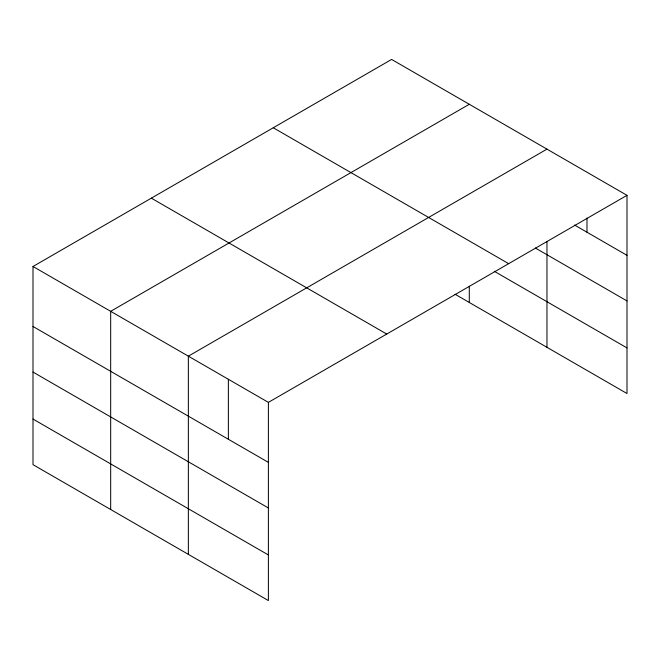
<?xml version="1.0" encoding="UTF-8"?>
<svg xmlns="http://www.w3.org/2000/svg" width="660" height="660" viewBox="0 0 660 660"><rect width="100%" height="100%" fill="white"/><g stroke="black" fill="none" stroke-linecap="round" stroke-linejoin="round"><path stroke-width="0.99" d="M33 266.483L268.389 402.377L268.389 600.567L33 464.665L33 266.483L391.611 59.433L627 195.335L627 393.517L455.004 294.22M469.293 104.28L110.674 311.322L110.674 509.512M546.967 149.127L188.356 356.169L188.356 554.359M268.389 402.377L627 195.335M574.538 225.035L627 255.329M535.359 248.028L627 300.935M273.273 127.76L508.654 263.662M494.29 271.301L627 347.919M151.346 198.157L386.727 334.051M33 326.477L268.389 462.371M33 372.075L268.389 507.977M33 419.059L268.389 554.961M586.987 217.99L586.987 232.229M546.967 241.552L546.967 347.317M469.293 286.25L469.293 302.47M228.368 379.277L228.368 439.271"/></g></svg>
